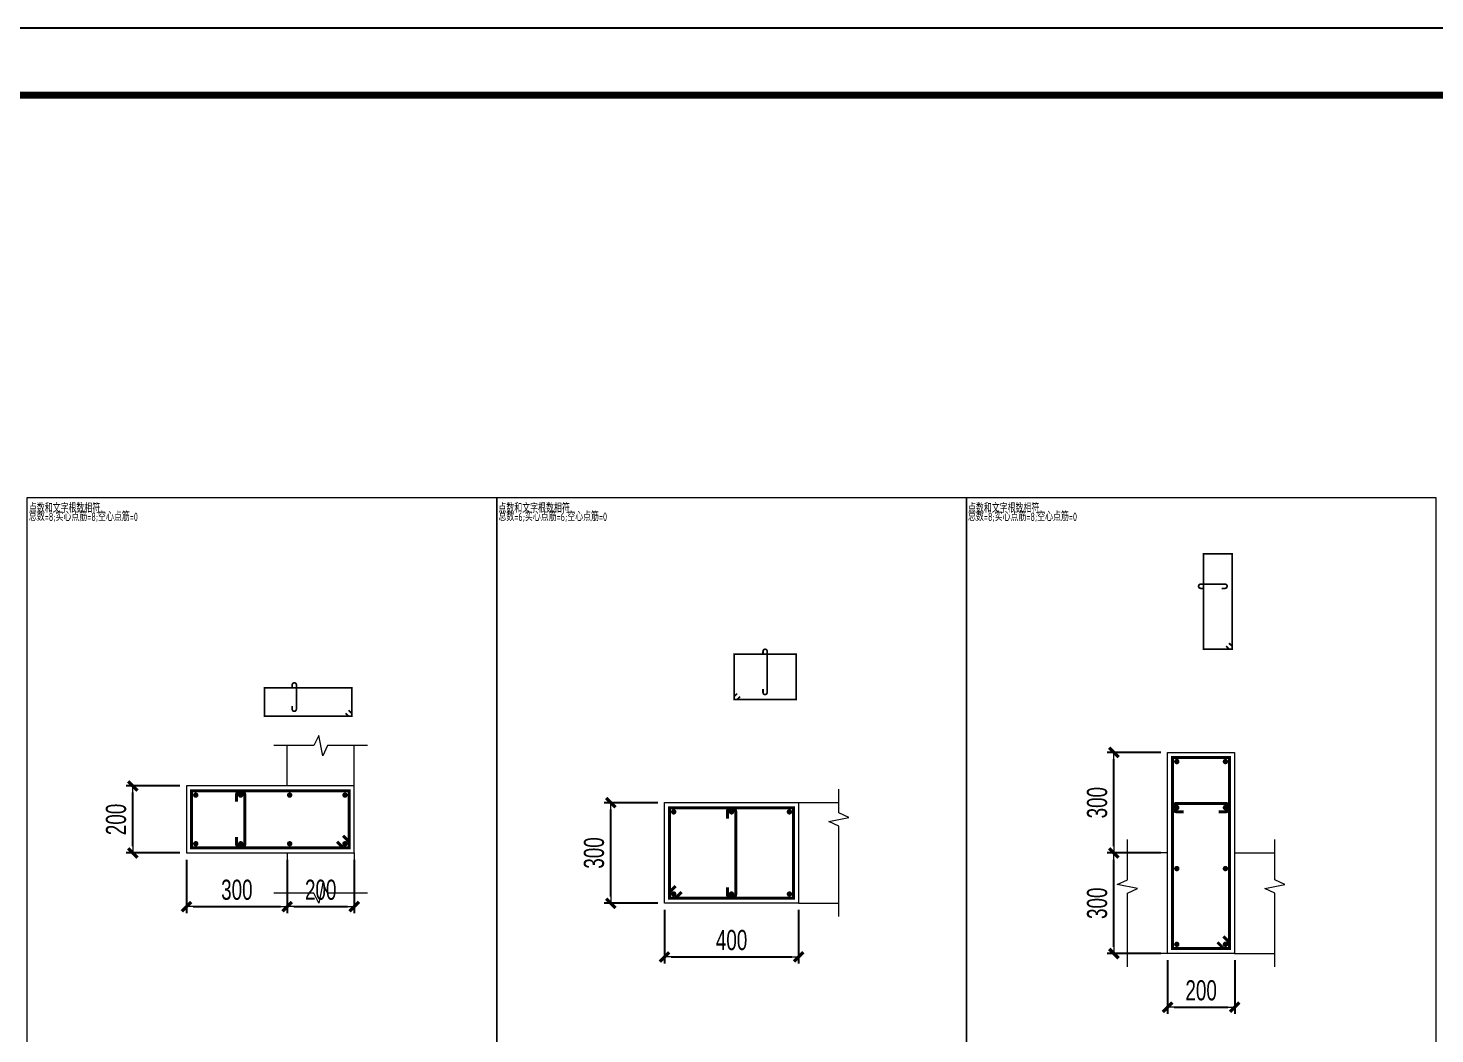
# Model space of a CAD drawing. Extents: x 5874492 to 7194610, y -939842 to -279257.
# Drawn here: x 6392510 to 6413480, y -757688 to -742690 of the extents above; entities that cross this region are included whole.
import ezdxf
from ezdxf.enums import TextEntityAlignment as Align

# ---------------------------------------------------------------- set-up
doc = ezdxf.new("R2010")
doc.units = 0
doc.header["$LTSCALE"] = 1000
for name, color, linetype, lineweight in [('S-墙柱-REIN', 1, 'Continuous', 20), ('S-墙柱-大样细线', 7, 'Continuous', 20), ('S-大样-DIM', 3, 'Continuous', 20), ('S-大样-REIN', 1, 'Continuous', 20), ('S-大样-实线', 2, 'Continuous', 20), ('S-通用-TAB', 7, 'Continuous', 20)]:
    doc.layers.add(name, color=color, linetype=linetype, lineweight=lineweight)
doc.layers.add('Y-云图图框', color=7, linetype='Continuous')
doc.layers.add('配箍校核', color=34, linetype='Continuous', plot=False)
doc.styles.add('_YT_Name', font='', dxfattribs={"width": 0.8})
doc.styles.add('_YT_Sign_Text', font='ros.shx', dxfattribs={"width": 0.8, "bigfont": 'hztxt.shx'})
doc.styles.add('BW_Dim', font='Bweng.shx', dxfattribs={"width": 0.7, "bigfont": 'hztxt.shx'})
doc.styles.add('BW_Rein', font='tssdeng.shx', dxfattribs={"width": 0.7, "bigfont": 'hztxt.shx'})
doc.styles.get("Standard").update_dxf_attribs({"font": 'gbenor.shx', "bigfont": 'gbcbig.shx'})
doc.styles.get('_YT_Name').set_extended_font_data('SimHei')
doc.dimstyles.new('Cyz_20_100', dxfattribs={"dimtxt": 300, "dimasz": 100, "dimexe": 100, "dimexo": 100, "dimgap": 100, "dimtad": 1, "dimdec": 0, "dimlfac": 0.2, "dimzin": 0, "dimdsep": 46, "dimtxsty": 'BW_Dim', "dimblk": '_bwk', "dimcen": 0, "dimclrt": 7, "dimadec": 0, "dimazin": 0, "dimtfac": 1, "dimtdec": 0, "dimtix": 1, "dimtmove": 2, "dimatfit": 0, "dimfxl": 0, "dimtolj": 1, "dimtzin": 0, "dimarcsym": 0})

# ---------------------------------------------------------------- blocks, each defined once
blk = doc.blocks.new('ECMCTK_A1_横_单行图名--0')
at = {"color": 4}
blk.add_lwpolyline([(0, 0), (841, 0), (841, 594), (0, 594)], close=True, dxfattribs=at)
at = {"const_width": 1}
blk.add_lwpolyline([(25, 10), (831, 10), (831, 584), (25, 584)], close=True, dxfattribs=at)
at = {"color": 80, "flags": 3}
for tag, height, p in [('YTHQINS', 3, (34.31, 585.5)), ('ECMCKEY', 3, (292.07, 288.23)), ('YTTQINS', 5.62, (848.03, 12.81)), ('YTFRAME', 3, (652.76, 5.84)), ('YTBARCODE_T1', 3, (749.78, 5.95))]:
    blk.add_attdef(tag, text='', height=height, dxfattribs=at).set_placement(p, align=Align.MIDDLE_CENTER)
for tag, height, style, width, p in [('证书编号', 4, '_YT_Sign_Text', 0.8, (708.87, 43.81)), ('审查批准号', 4, '_YT_Sign_Text', 0.8, (761.06, 43.81)), ('工程号', 4, '_YT_Sign_Text', 0.5, (804.08, 44.12)), ('设计单位', 6, '_YT_Name', 0.8, (623.75, 38.6)), ('建设单位', 4, '_YT_Sign_Text', 0.8, (734.96, 36.11)), ('阶段', 4, '_YT_Sign_Text', 0.8, (804.08, 35.81)), ('项目号', 4, '_YT_Sign_Text', 0.5, (822.08, 33.72)), ('项目名称', 4, '_YT_Sign_Text', 0.8, (734.96, 28.11)), ('专业', 4, '_YT_Sign_Text', 0.8, (804.08, 27.31)), ('图纸编号', 4, '_YT_Sign_Text', 0.5, (803.93, 19.36)), ('图纸名称', 4.5, '_YT_Name', 0.8, (735.39, 15.06)), ('版本号', 4, '_YT_Sign_Text', 0.8, (822.08, 13)), ('出图比例', 4.2, '_YT_Sign_Text', 0.8, (681.82, 11.78)), ('日期', 4, '_YT_Sign_Text', 0.5, (803.88, 12.13))]:
    blk.add_attdef(tag, text='', height=height, dxfattribs=dict(style=style, width=width)).set_placement(p, align=Align.CENTER)
at = {"style": '_YT_Sign_Text', "width": 0.8, "flags": 3}
for tag, p, height in [('[审定人]', (590.95, 27.81), 4.1), ('{审定人}', (605.87, 26.45), 6.24), ('[校对人]', (642.23, 27.82), 4.1), ('{校对人}', (658.35, 26.53), 6.24), ('{审核人}', (606.98, 18.44), 6.24), ('{设计人}', (658.48, 18.54), 6.24), ('[审核人]', (591.01, 19.76), 4.1), ('[设计人]', (642.47, 20.21), 4.1), ('{项目负责人}', (608.28, 10.72), 6.24), ('{专业负责人}', (658.58, 10.36), 6.24), ('[项目负责人]', (590.78, 12.01), 4.1), ('[专业负责人]', (642.74, 11.77), 4.1)]:
    blk.add_attdef(tag, p, '', height=height, dxfattribs=at)
at = {"color": 80, "flags": 3}
for tag, p in [('YTQRCODE', (551.04, 11.91)), ('YTBZSIT', (25, 10)), ('EXT_TK_LEFT', (25, 10))]:
    blk.add_attdef(tag, p, '', height=3, dxfattribs=at)
blk = doc.blocks.new('_bwk')
blk.add_line((-1, 0), (0, 0))
at = {"const_width": 0.5}
blk.add_lwpolyline([(-0.7, -0.7), (0.7, 0.7)], dxfattribs=at)
blk = doc.blocks.new('*D1539')
at = {"layer": 'Defpoints', "color": 0, "transparency": 16777216}
for p in [(6394071, -753990), (6394871, -753990), (6394871, -754990)]:
    blk.add_point(p, dxfattribs=at)
at = {"layer": 'S-大样-DIM', "color": 0, "lineweight": -2, "transparency": 16777216}
for p, q in [((6394771, -753990), (6393971, -753990)), ((6394071, -754890), (6394071, -754090)), ((6394771, -754990), (6393971, -754990))]:
    blk.add_line(p, q, dxfattribs=at)
at = {"layer": 'S-大样-DIM', "color": 0, "lineweight": -2, "transparency": 16777216, "xscale": 100, "yscale": 100, "zscale": 100}
for p, rotation in [((6394071, -753990), 90), ((6394071, -754990), 270)]:
    blk.add_blockref('_bwk', p, dxfattribs=dict(at, rotation=rotation))
at = {"layer": 'S-大样-DIM', "color": 7, "transparency": 16777216, "insert": (6393821, -754490), "char_height": 300, "attachment_point": 5, "rotation": 90, "style": 'BW_Dim'}
blk.add_mtext('\\A1;200', dxfattribs=at)
blk = doc.blocks.new('*D1540')
at = {"layer": 'Defpoints', "color": 0, "transparency": 16777216}
for p in [(6401996, -755740), (6403996, -755740), (6403996, -756540)]:
    blk.add_point(p, dxfattribs=at)
at = {"layer": 'S-大样-DIM', "color": 0, "lineweight": -2, "transparency": 16777216}
for p, q in [((6401996, -755840), (6401996, -756640)), ((6403996, -755840), (6403996, -756640)), ((6402096, -756540), (6403896, -756540))]:
    blk.add_line(p, q, dxfattribs=at)
at = {"layer": 'S-大样-DIM', "color": 0, "lineweight": -2, "transparency": 16777216, "xscale": 100, "yscale": 100, "zscale": 100, "rotation": 180}
blk.add_blockref('_bwk', (6401996, -756540), dxfattribs=at)
at = {"layer": 'S-大样-DIM', "color": 0, "lineweight": -2, "transparency": 16777216, "xscale": 100, "yscale": 100, "zscale": 100}
blk.add_blockref('_bwk', (6403996, -756540), dxfattribs=at)
at = {"layer": 'S-大样-DIM', "color": 7, "transparency": 16777216, "insert": (6402996, -756290), "char_height": 300, "attachment_point": 5, "style": 'BW_Dim'}
blk.add_mtext('\\A1;400', dxfattribs=at)
blk = doc.blocks.new('*D1541')
at = {"layer": 'Defpoints', "color": 0, "transparency": 16777216}
for p in [(6401196, -754240), (6401996, -754240), (6401996, -755740)]:
    blk.add_point(p, dxfattribs=at)
at = {"layer": 'S-大样-DIM', "color": 0, "lineweight": -2, "transparency": 16777216}
for p, q in [((6401896, -754240), (6401096, -754240)), ((6401196, -755640), (6401196, -754340)), ((6401896, -755740), (6401096, -755740))]:
    blk.add_line(p, q, dxfattribs=at)
at = {"layer": 'S-大样-DIM', "color": 0, "lineweight": -2, "transparency": 16777216, "xscale": 100, "yscale": 100, "zscale": 100}
for p, rotation in [((6401196, -754240), 90), ((6401196, -755740), 270)]:
    blk.add_blockref('_bwk', p, dxfattribs=dict(at, rotation=rotation))
at = {"layer": 'S-大样-DIM', "color": 7, "transparency": 16777216, "insert": (6400946, -754990), "char_height": 300, "attachment_point": 5, "rotation": 90, "style": 'BW_Dim'}
blk.add_mtext('\\A1;300', dxfattribs=at)
blk = doc.blocks.new('*D1607')
at = {"layer": 'Defpoints', "color": 0, "transparency": 16777216}
for p in [(6409496, -756490), (6410496, -756490), (6410496, -757290)]:
    blk.add_point(p, dxfattribs=at)
at = {"layer": 'S-大样-DIM', "color": 0, "lineweight": -2, "transparency": 16777216}
for p, q in [((6409496, -756590), (6409496, -757390)), ((6410496, -756590), (6410496, -757390)), ((6409596, -757290), (6410396, -757290))]:
    blk.add_line(p, q, dxfattribs=at)
at = {"layer": 'S-大样-DIM', "color": 0, "lineweight": -2, "transparency": 16777216, "xscale": 100, "yscale": 100, "zscale": 100, "rotation": 180}
blk.add_blockref('_bwk', (6409496, -757290), dxfattribs=at)
at = {"layer": 'S-大样-DIM', "color": 0, "lineweight": -2, "transparency": 16777216, "xscale": 100, "yscale": 100, "zscale": 100}
blk.add_blockref('_bwk', (6410496, -757290), dxfattribs=at)
at = {"layer": 'S-大样-DIM', "color": 7, "transparency": 16777216, "insert": (6409996, -757040), "char_height": 300, "attachment_point": 5, "style": 'BW_Dim'}
blk.add_mtext('\\A1;200', dxfattribs=at)
blk = doc.blocks.new('*D1647')
at = {"layer": 'Defpoints', "color": 0, "transparency": 16777216}
for p in [(6394871, -754990), (6396371, -754990), (6396371, -755790)]:
    blk.add_point(p, dxfattribs=at)
at = {"layer": 'S-大样-DIM', "color": 0, "lineweight": -2, "transparency": 16777216}
for p, q in [((6394871, -755090), (6394871, -755890)), ((6396371, -755090), (6396371, -755890)), ((6394971, -755790), (6396271, -755790))]:
    blk.add_line(p, q, dxfattribs=at)
at = {"layer": 'S-大样-DIM', "color": 0, "lineweight": -2, "transparency": 16777216, "xscale": 100, "yscale": 100, "zscale": 100, "rotation": 180}
blk.add_blockref('_bwk', (6394871, -755790), dxfattribs=at)
at = {"layer": 'S-大样-DIM', "color": 0, "lineweight": -2, "transparency": 16777216, "xscale": 100, "yscale": 100, "zscale": 100}
blk.add_blockref('_bwk', (6396371, -755790), dxfattribs=at)
at = {"layer": 'S-大样-DIM', "color": 7, "transparency": 16777216, "insert": (6395621, -755540), "char_height": 300, "attachment_point": 5, "style": 'BW_Dim'}
blk.add_mtext('\\A1;300', dxfattribs=at)
blk = doc.blocks.new('*D1648')
at = {"layer": 'Defpoints', "color": 0, "transparency": 16777216}
for p in [(6396371, -754990), (6397371, -754990), (6397371, -755790)]:
    blk.add_point(p, dxfattribs=at)
at = {"layer": 'S-大样-DIM', "color": 0, "lineweight": -2, "transparency": 16777216}
for p, q in [((6396371, -755090), (6396371, -755890)), ((6397371, -755090), (6397371, -755890)), ((6396471, -755790), (6397271, -755790))]:
    blk.add_line(p, q, dxfattribs=at)
at = {"layer": 'S-大样-DIM', "color": 0, "lineweight": -2, "transparency": 16777216, "xscale": 100, "yscale": 100, "zscale": 100, "rotation": 180}
blk.add_blockref('_bwk', (6396371, -755790), dxfattribs=at)
at = {"layer": 'S-大样-DIM', "color": 0, "lineweight": -2, "transparency": 16777216, "xscale": 100, "yscale": 100, "zscale": 100}
blk.add_blockref('_bwk', (6397371, -755790), dxfattribs=at)
at = {"layer": 'S-大样-DIM', "color": 7, "transparency": 16777216, "insert": (6396871, -755540), "char_height": 300, "attachment_point": 5, "style": 'BW_Dim'}
blk.add_mtext('\\A1;200', dxfattribs=at)
blk = doc.blocks.new('*D1649')
at = {"layer": 'Defpoints', "color": 0, "transparency": 16777216}
for p in [(6408696, -754990), (6409496, -754990), (6409496, -756490)]:
    blk.add_point(p, dxfattribs=at)
at = {"layer": 'S-大样-DIM', "color": 0, "lineweight": -2, "transparency": 16777216}
for p, q in [((6409396, -754990), (6408596, -754990)), ((6408696, -756390), (6408696, -755090)), ((6409396, -756490), (6408596, -756490))]:
    blk.add_line(p, q, dxfattribs=at)
at = {"layer": 'S-大样-DIM', "color": 0, "lineweight": -2, "transparency": 16777216, "xscale": 100, "yscale": 100, "zscale": 100}
for p, rotation in [((6408696, -754990), 90), ((6408696, -756490), 270)]:
    blk.add_blockref('_bwk', p, dxfattribs=dict(at, rotation=rotation))
at = {"layer": 'S-大样-DIM', "color": 7, "transparency": 16777216, "insert": (6408446, -755740), "char_height": 300, "attachment_point": 5, "rotation": 90, "style": 'BW_Dim'}
blk.add_mtext('\\A1;300', dxfattribs=at)
blk = doc.blocks.new('*D1650')
at = {"layer": 'Defpoints', "color": 0, "transparency": 16777216}
for p in [(6408696, -753490), (6409496, -753490), (6409496, -754990)]:
    blk.add_point(p, dxfattribs=at)
at = {"layer": 'S-大样-DIM', "color": 0, "lineweight": -2, "transparency": 16777216}
for p, q in [((6409396, -753490), (6408596, -753490)), ((6408696, -754890), (6408696, -753590)), ((6409396, -754990), (6408596, -754990))]:
    blk.add_line(p, q, dxfattribs=at)
at = {"layer": 'S-大样-DIM', "color": 0, "lineweight": -2, "transparency": 16777216, "xscale": 100, "yscale": 100, "zscale": 100}
for p, rotation in [((6408696, -753490), 90), ((6408696, -754990), 270)]:
    blk.add_blockref('_bwk', p, dxfattribs=dict(at, rotation=rotation))
at = {"layer": 'S-大样-DIM', "color": 7, "transparency": 16777216, "insert": (6408446, -754240), "char_height": 300, "attachment_point": 5, "rotation": 90, "style": 'BW_Dim'}
blk.add_mtext('\\A1;300', dxfattribs=at)

msp = doc.modelspace()

# ---------------------------------------------------------------- linework, layer by layer
at = {"layer": 'S-墙柱-REIN', "const_width": 40}
for points in [[(6409613.3, -753627.1, 1), (6409653.3, -753627.1, 1)], [(6410338.3, -753627.1, 1), (6410378.3, -753627.1, 1)], [(6394988.3, -754127.1, 1), (6395028.3, -754127.1, 1)], [(6395658.3, -754127.1, 1), (6395698.3, -754127.1, 1)], [(6396388.3, -754127.1, 1), (6396428.3, -754127.1, 1)], [(6397213.3, -754127.1, 1), (6397253.3, -754127.1, 1)], [(6409613.3, -754313.5, 1), (6409653.3, -754313.5, 1)], [(6410338.3, -754313.5, 1), (6410378.3, -754313.5, 1)], [(6402113.3, -754377.1, 1), (6402153.3, -754377.1, 1)], [(6402975.8, -754377.1, 1), (6403015.8, -754377.1, 1)], [(6403838.3, -754377.1, 1), (6403878.3, -754377.1, 1)], [(6394988.3, -754852.1, 1), (6395028.3, -754852.1, 1)], [(6395658.3, -754852.1, 1), (6395698.3, -754852.1, 1)], [(6396388.3, -754852.1, 1), (6396428.3, -754852.1, 1)], [(6397213.3, -754852.1, 1), (6397253.3, -754852.1, 1)], [(6409613.3, -755222.8, 1), (6409653.3, -755222.8, 1)], [(6410338.3, -755222.8, 1), (6410378.3, -755222.8, 1)], [(6402113.3, -755602.1, 1), (6402153.3, -755602.1, 1)], [(6402975.8, -755602.1, 1), (6403015.8, -755602.1, 1)], [(6403838.3, -755602.1, 1), (6403878.3, -755602.1, 1)], [(6409613.3, -756352.1, 1), (6409653.3, -756352.1, 1)], [(6410338.3, -756352.1, 1), (6410378.3, -756352.1, 1)]]:
    msp.add_lwpolyline(points, format="xyb", close=True, dxfattribs=at)
at = {"layer": 'S-墙柱-大样细线'}
for points in [[(6410495.8, -756489.6), (6409495.8, -756489.6), (6409495.8, -753489.6), (6410495.8, -753489.6)], [(6394870.8, -754989.6), (6397370.8, -754989.6), (6397370.8, -753989.6), (6394870.8, -753989.6)], [(6403995.8, -755739.6), (6401995.8, -755739.6), (6401995.8, -754239.6), (6403995.8, -754239.6)]]:
    msp.add_lwpolyline(points, close=True, dxfattribs=at)
at = {"layer": 'S-大样-REIN', "color": 1}
for points, const_width in [([(6410368.1, -751906.2), (6410414.1, -751952.1), (6410458.3, -751952.1), (6410458.3, -750527.1), (6410033.3, -750527.1), (6410033.3, -751952.1), (6410458.3, -751952.1), (6410458.3, -751907.9), (6410412.3, -751862)], 25), ([(6403079.2, -752612), (6403033.3, -752657.9), (6403033.3, -752702.1), (6403958.3, -752702.1), (6403958.3, -752027.1), (6403033.3, -752027.1), (6403033.3, -752702.1), (6403077.5, -752702.1), (6403123.4, -752656.2)], 25), ([(6397287.3, -752862), (6397333.3, -752907.9), (6397333.3, -752952.1), (6396033.3, -752952.1), (6396033.3, -752527.1), (6397333.3, -752527.1), (6397333.3, -752952.1), (6397289.1, -752952.1), (6397243.1, -752906.2)], 25), ([(6410240.4, -756322.7), (6410332.4, -756414.6), (6410420.8, -756414.6), (6410420.8, -753564.6), (6409570.8, -753564.6), (6409570.8, -756414.6), (6410420.8, -756414.6), (6410420.8, -756326.2), (6410328.8, -756234.3)], 45), ([(6397203.8, -754734.3), (6397295.8, -754826.2), (6397295.8, -754914.6), (6394945.8, -754914.6), (6394945.8, -754064.6), (6397295.8, -754064.6), (6397295.8, -754914.6), (6397207.4, -754914.6), (6397115.4, -754822.7)], 45), ([(6402162.7, -755484.3), (6402070.8, -755576.2), (6402070.8, -755664.6), (6403920.8, -755664.6), (6403920.8, -754314.6), (6402070.8, -754314.6), (6402070.8, -755664.6), (6402159.1, -755664.6), (6402251.1, -755572.7)], 45)]:
    msp.add_lwpolyline(points, dxfattribs=dict(at, const_width=const_width))
at = {"layer": 'S-大样-REIN'}
for points, const_width in [([(6410039.5, -751043.8), (6409989.5, -751043.8, -1), (6409989.5, -750981.3), (6410352, -750981.3, -1), (6410352, -751043.8), (6410302, -751043.8)], 25), ([(6403464.5, -752033.4), (6403464.5, -751983.4, -1), (6403527, -751983.4), (6403527, -752595.9, -1), (6403464.5, -752595.9), (6403464.5, -752545.9)], 25), ([(6396445.8, -752533.4), (6396445.8, -752483.4, -1), (6396508.3, -752483.4), (6396508.3, -752845.9, -1), (6396445.8, -752845.9), (6396445.8, -752795.9)], 25), ([(6395615.8, -754227.1), (6395615.8, -754127.1, -1), (6395740.8, -754127.1), (6395740.8, -754852.1, -1), (6395615.8, -754852.1), (6395615.8, -754752.1)], 45), ([(6402933.3, -754477.1), (6402933.3, -754377.1, -1), (6403058.3, -754377.1), (6403058.3, -755602.1, -1), (6402933.3, -755602.1), (6402933.3, -755502.1)], 45), ([(6409733.3, -754376), (6409633.3, -754376, -1), (6409633.3, -754251), (6410358.3, -754251, -1), (6410358.3, -754376), (6410258.3, -754376)], 45)]:
    msp.add_lwpolyline(points, format="xyb", dxfattribs=dict(at, const_width=const_width))
at = {"layer": 'S-大样-实线'}
for points in [[(6397570.8, -753389.6), (6396970.8, -753389.6), (6396900.8, -753539.6), (6396840.8, -753239.6), (6396770.8, -753389.6), (6396170.8, -753389.6)], [(6396370.8, -753989.6), (6396370.8, -753389.6)], [(6397370.8, -753989.6), (6397370.8, -753389.6)], [(6404595.8, -755939.6), (6404595.8, -754589.6), (6404445.8, -754519.6), (6404745.8, -754459.6), (6404595.8, -754389.6), (6404595.8, -754039.6)], [(6403995.8, -754239.6), (6404595.8, -754239.6)], [(6408895.8, -756689.6), (6408895.8, -755589.6), (6409045.8, -755519.6), (6408745.8, -755459.6), (6408895.8, -755389.6), (6408895.8, -754789.6)], [(6411095.8, -756689.6), (6411095.8, -755589.6), (6410945.8, -755519.6), (6411245.8, -755459.6), (6411095.8, -755389.6), (6411095.8, -754789.6)], [(6396370.8, -754989.6), (6396370.8, -755589.6)], [(6397370.8, -754989.6), (6397370.8, -755589.6)], [(6409495.8, -754989.6), (6408895.8, -754989.6)], [(6410495.8, -754989.6), (6411095.8, -754989.6)], [(6397570.8, -755589.6), (6396970.8, -755589.6), (6396900.8, -755439.6), (6396840.8, -755739.6), (6396770.8, -755589.6), (6396170.8, -755589.6)], [(6403995.8, -755739.6), (6404595.8, -755739.6)], [(6409495.8, -756489.6), (6408895.8, -756489.6)], [(6410495.8, -756489.6), (6411095.8, -756489.6)]]:
    msp.add_lwpolyline(points, dxfattribs=at)
at = {"layer": 'S-通用-TAB'}
for points in [[(6392495.8, -761689.6), (6392495.8, -749689.6), (6399495.8, -749689.6), (6399495.8, -761689.6), (6392495.8, -761689.6), (6392495.8, -759289.6), (6399495.8, -759289.6), (6399495.8, -759889.6), (6392495.8, -759889.6), (6392495.8, -760489.6), (6399495.8, -760489.6), (6399495.8, -761089.6), (6392495.8, -761089.6), (6392495.8, -761689.6)], [(6399495.8, -761689.6), (6399495.8, -749689.6), (6406495.8, -749689.6), (6406495.8, -761689.6), (6399495.8, -761689.6), (6399495.8, -759289.6), (6406495.8, -759289.6), (6406495.8, -759889.6), (6399495.8, -759889.6), (6399495.8, -760489.6), (6406495.8, -760489.6), (6406495.8, -761089.6), (6399495.8, -761089.6), (6399495.8, -761689.6)], [(6406495.8, -761689.6), (6406495.8, -749689.6), (6413495.8, -749689.6), (6413495.8, -761689.6), (6406495.8, -761689.6), (6406495.8, -759289.6), (6413495.8, -759289.6), (6413495.8, -759889.6), (6406495.8, -759889.6), (6406495.8, -760489.6), (6413495.8, -760489.6), (6413495.8, -761089.6), (6406495.8, -761089.6), (6406495.8, -761689.6)]]:
    msp.add_lwpolyline(points, dxfattribs=at)

# ---------------------------------------------------------------- block references
at = {"layer": 'Y-云图图框', "xscale": 100, "yscale": 100, "zscale": 100}
msp.add_blockref('ECMCTK_A1_横_单行图名--0', (6374270.8, -802089.6), dxfattribs=at)

# ---------------------------------------------------------------- texts
at = {"layer": '配箍校核', "style": 'BW_Rein', "width": 0.7}
for s, p in [('点数和文字根数相符', (6392520.8, -749914.6)), ('总数=8;实心点筋=8;空心点筋=0', (6392520.8, -750039.6)), ('点数和文字根数相符', (6399520.8, -749914.6)), ('总数=6;实心点筋=6;空心点筋=0', (6399520.8, -750039.6)), ('点数和文字根数相符', (6406520.8, -749914.6)), ('总数=8;实心点筋=8;空心点筋=0', (6406520.8, -750039.6))]:
    msp.add_text(s, height=125, dxfattribs=at).set_placement(p)

# ---------------------------------------------------------------- dimensions: what is measured, and where the dimension line sits
at = {"layer": 'S-大样-DIM'}
for base, p1, p2, picture, middle in [((6408695.8, -753489.6), (6409495.8, -754989.6), (6409495.8, -753489.6), '*D1650', (6408445.8, -754239.6)), ((6394070.8, -753989.6), (6394870.8, -754989.6), (6394870.8, -753989.6), '*D1539', (6393820.8, -754489.6)), ((6401195.8, -754239.6), (6401995.8, -755739.6), (6401995.8, -754239.6), '*D1541', (6400945.8, -754989.6)), ((6408695.8, -754989.6), (6409495.8, -756489.6), (6409495.8, -754989.6), '*D1649', (6408445.8, -755739.6))]:
    dim = msp.add_linear_dim(base=base, p1=p1, p2=p2, angle=90, dimstyle='Cyz_20_100', dxfattribs=at)
    dim.commit()
    dim.dimension.update_dxf_attribs({"geometry": picture, "text_midpoint": middle})
for base, p1, p2, picture, middle in [((6396370.8, -755789.6), (6394870.8, -754989.6), (6396370.8, -754989.6), '*D1647', (6395620.8, -755539.6)), ((6397370.8, -755789.6), (6396370.8, -754989.6), (6397370.8, -754989.6), '*D1648', (6396870.8, -755539.6)), ((6403995.8, -756539.6), (6401995.8, -755739.6), (6403995.8, -755739.6), '*D1540', (6402995.8, -756289.6)), ((6410495.8, -757289.6), (6409495.8, -756489.6), (6410495.8, -756489.6), '*D1607', (6409995.8, -757039.6))]:
    dim = msp.add_linear_dim(base=base, p1=p1, p2=p2, dimstyle='Cyz_20_100', dxfattribs=at)
    dim.commit()
    dim.dimension.update_dxf_attribs({"geometry": picture, "text_midpoint": middle})

doc.saveas('drawing.dxf')
